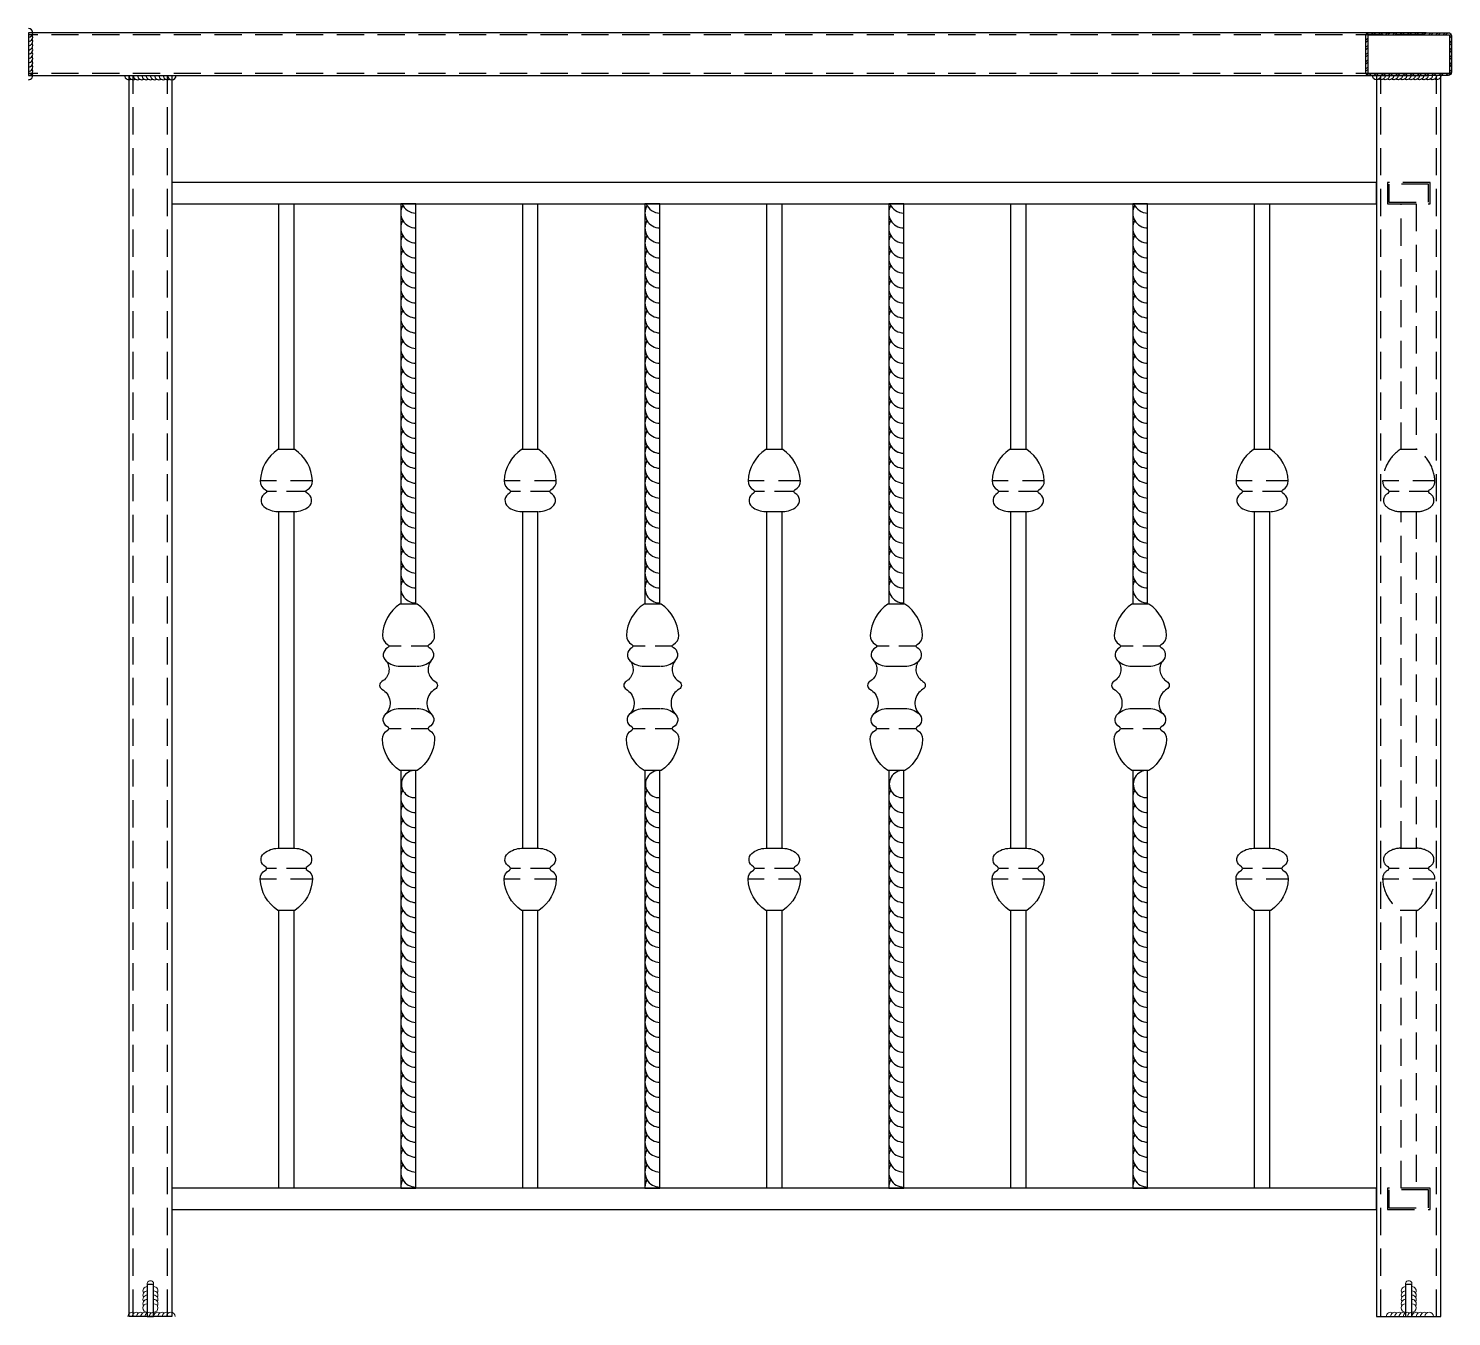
# Model space of a CAD drawing. Header units: millimetres. Extents: x -94 to 1236, y 0 to 1204.
import ezdxf

# ---------------------------------------------------------------- set-up
doc = ezdxf.new("R2010")
doc.units = ezdxf.units.MM
doc.linetypes.add('DASHED', pattern=[19.05, 12.7, -6.35])
for name, color, linetype in [('@F05_Section_Steel', 24, 'Continuous'), ('F01_Section_AL', 92, 'Continuous'), ('F01_Section_Alu.E', 92, 'Continuous'), ('F22_Dim', 9, 'Continuous'), ('F_Submate_Other', 250, 'Continuous'), ('XX', 6, 'DASHED')]:
    doc.layers.add(name, color=color, linetype=linetype)
doc.layers.add('JY-11填充层', color=8, linetype='Continuous', lineweight=5)

# ---------------------------------------------------------------- blocks, each defined once
blk = doc.blocks.new('肋板侧')
at = {"layer": '@F05_Section_Steel', "ltscale": 10}
blk.add_lwpolyline([(-3, 0), (3, 0), (3, 30), (-3, 30)], close=True, dxfattribs=at)
at = {"layer": 'JY-11填充层'}
blk.add_lwpolyline([(1, 30), (3, 30, 1.147558), (-3, 30)], format="xyb", close=True, dxfattribs=at)
for centre, start, end in [((-3, 24), 90, 210), ((3, 24), 330, 90), ((-3, 20), 90, 210), ((-3, 16), 90, 210), ((-3, 12), 90, 210), ((3, 20), 330, 90), ((3, 16), 330, 90), ((3, 12), 330, 90), ((-17, 0), 60, 180), ((-13, 0), 60, 180), ((-9, 0), 60, 180), ((-5, 0), 60, 180), ((-3, 8), 90, 270), ((-1, 0), 60, 180), ((3, 0), 60, 180), ((3, 8), 270, 90), ((7, 0), 60, 180), ((11, 0), 60, 180), ((15, 0), 60, 180), ((19, 0), 0, 180)]:
    blk.add_arc(centre, 4, start, end, dxfattribs=at)
blk = doc.blocks.new('*U7')
at = {"layer": 'F_Submate_Other', "color": 8, "extrusion": (7.4988e-33, 1.22465e-16, -1)}
for centre, end in [((-4, 0), 0), ((-8, 0), 300), ((-12, 0), 300), ((-16, 0), 300), ((-20, 0), 300), ((-24, 0), 300), ((-28, 0), 300), ((-32, 0), 300), ((-36, 0), 300), ((-40, 0), 300), ((-44, 0), 300)]:
    blk.add_arc(centre, 4, 180, end, dxfattribs=at)
blk = doc.blocks.new('*U8')
at = {"layer": 'F_Submate_Other', "color": 8, "extrusion": (7.4988e-33, 1.22465e-16, -1)}
for centre, end in [((-4, 0), 0), ((-8, 0), 300), ((-12, 0), 300), ((-16, 0), 300), ((-20, 0), 300), ((-24, 0), 300), ((-28, 0), 300), ((-32, 0), 300), ((-36, 0), 300), ((-40, 0), 300), ((-44, 0), 300), ((-48, 0), 300), ((-52, 0), 300), ((-56, 0), 300), ((-60, 0), 300)]:
    blk.add_arc(centre, 4, 180, end, dxfattribs=at)
blk = doc.blocks.new('006')
at = {"layer": 'F22_Dim'}
for p, q in [((-6.6, 406.7), (-18.2, 406.7)), ((18.6, 406.7), (2.6, 406.7)), ((-6.6, 329.3), (-18.2, 329.3)), ((18.6, 329.3), (2.6, 329.3))]:
    blk.add_line(p, q, dxfattribs=at)
for points in [[(7, 446), (7, 820), (-7, 820), (-7, 446)], [(10, 387.9), (10, 388)], [(10, 348.3), (10, 348.4)], [(-7, 290.3), (-7, -100), (7, -100), (7, 290.3)]]:
    blk.add_lwpolyline(points, dxfattribs=at)
for points in [[(8.2, 387.9, 0.171672), (21.1, 392.7, 0.546159), (19.6, 405.1, -0.626451), (19.6, 408.3, 0.299768), (24.6, 416.7, 0.236517), (8.2, 446), (-7.8, 446, 0.236517), (-24.2, 416.7, 0.299768), (-19.3, 408.3, -0.626451), (-19.3, 405.1, 0.546159), (-20.7, 392.7, 0.171672), (-7.8, 387.9), (7.7, 387.9)], [(-20.7, 392.7, -0.459456), (-24.6, 373.7, 0.588645), (-24.6, 366.3, -0.479271), (-20.7, 343.6, 0.37849)], [(21.1, 392.7, 0.459456), (25, 373.7, -0.588645), (25, 366.3, 0.479271), (21.1, 343.6, -0.37849)], [(8.2, 348.4, -0.171672), (21.1, 343.6, -0.546159), (19.6, 331.2, 0.626451), (19.6, 328, -0.299768), (24.6, 319.6, -0.236517), (8.2, 290.3), (-7.8, 290.3, -0.236517), (-24.2, 319.6, -0.299768), (-19.3, 328, 0.626451), (-19.3, 331.2, -0.546159), (-20.7, 343.6, -0.171672), (-7.8, 348.4), (7.7, 348.4)]]:
    blk.add_lwpolyline(points, format="xyb", dxfattribs=at)
for centre, radius, start, end in [((7, 811.5), 14, 150, 270), ((7, 825.5), 14, 203.0935, 270), ((7, 797.5), 14, 150, 270), ((7, 783.5), 14, 150, 270), ((7, 769.5), 14, 150, 270), ((7, 755.5), 14, 150, 270), ((7, 741.5), 14, 150, 270), ((7, 727.5), 14, 150, 270), ((7, 713.5), 14, 150, 270), ((7, 699), 14, 150, 270), ((7, 685), 14, 150, 270), ((7, 671), 14, 150, 270), ((7, 657), 14, 150, 270), ((7, 643), 14, 150, 270), ((7, 629), 14, 150, 270), ((7, 615), 14, 150, 270), ((7, 601), 14, 150, 270), ((7, 587), 14, 150, 270), ((7, 601), 14, 205.3769, 270), ((7, 573), 14, 150, 270), ((7, 559), 14, 150, 270), ((7, 545), 14, 150, 270), ((7, 531), 14, 150, 270), ((7, 517), 14, 150, 270), ((7, 503), 14, 150, 270), ((7, 489), 14, 150, 270), ((7, 475), 14, 150, 270), ((7, 461), 14, 150, 270), ((6.2, 277.7), 12.7, 86.513, 273.487), ((7, 265), 14, 150, 270), ((7, 251), 14, 150, 270), ((7, 237), 14, 150, 270), ((7, 223), 14, 150, 270), ((7, 209), 14, 150, 270), ((7, 195), 14, 150, 270), ((7, 181), 14, 150, 270), ((7, 167), 14, 150, 270), ((7, 153), 14, 150, 270), ((7, 139), 14, 150, 270), ((7, 125), 14, 150, 180.0383), ((7, 125), 14, 150, 270), ((7, 111), 14, 150, 270), ((7, 97), 14, 150, 270), ((7, 83), 14, 150, 270), ((7, 69), 14, 150, 270), ((7, 55), 14, 150, 270), ((7, 41), 14, 150, 270), ((7, 27), 14, 150, 270), ((7, 13), 14, 150, 180.0383), ((7, 13), 14, 150, 270), ((7, -1), 14, 150, 270), ((7, -15), 14, 150, 270), ((7, -29), 14, 150, 270), ((7, -43), 14, 150, 270), ((7, -57), 14, 150, 270), ((7, -71), 14, 150, 270), ((7, -85), 14, 150, 270), ((7, -99), 14, 150, 180.0383), ((7, -99), 14, 150, 184.1344)]:
    blk.add_arc(centre, radius, start, end, dxfattribs=at)
blk = doc.blocks.new('005')
at = {"layer": 'F22_Dim'}
for p, q in [((-9.3, 561.1), (-24.4, 561.1)), ((24.4, 561.1), (3.9, 561.1)), ((-9.1, 551.1), (-18.4, 551.1)), ((18.4, 551.1), (0.3, 551.1)), ((-9.3, 188.9), (-24.4, 188.9)), ((-9.1, 198.9), (-18.4, 198.9)), ((18.4, 198.9), (0.3, 198.9)), ((24.4, 188.9), (3.9, 188.9))]:
    blk.add_line(p, q, dxfattribs=at)
for points in [[(-7, 590.4), (-7, 820), (7, 820), (7, 590.4)], [(-7, 217.7), (-7, 532.4)], [(7, 532.4), (7, 217.7)], [(-7, 217.6), (-7, 271.1)], [(7, 271.1), (7, 217.6)], [(7, 159.9), (7, -100), (-7, -100), (-7, 159.6)]]:
    blk.add_lwpolyline(points, dxfattribs=at)
for points in [[(8, 532.4, 0.171672), (20.9, 537.1, 0.546159), (19.4, 549.5, -0.626451), (19.4, 552.7, 0.299768), (24.4, 561.1, 0.236517), (8, 590.4), (-8, 590.4, 0.236517), (-24.4, 561.1, 0.299768), (-19.4, 552.7, -0.626451), (-19.4, 549.5, 0.546159), (-20.9, 537.1, 0.171672), (-8, 532.4), (7.6, 532.4)], [(8, 217.7, -0.171672), (20.9, 212.9, -0.546159), (19.4, 200.5, 0.626451), (19.4, 197.3, -0.299768), (24.4, 188.9, -0.236517), (8, 159.6), (-8, 159.6, -0.236517), (-24.4, 188.9, -0.299768), (-19.4, 197.3, 0.626451), (-19.4, 200.5, -0.546159), (-20.9, 212.9, -0.171672), (-8, 217.7), (8, 217.7)]]:
    blk.add_lwpolyline(points, format="xyb", dxfattribs=at)

msp = doc.modelspace()

# ---------------------------------------------------------------- hatches: boundary and pattern name
at = {"layer": 'JY-11填充层'}
h = msp.add_hatch(dxfattribs=at)
h.set_pattern_fill('ANSI32', color=256)
h.set_pattern_definition([(45, (-4702797.6914, -2170880.601), (-3.3675960454, 3.3675960454), []), (45, (-4702795.4464, -2170880.601), (-3.3675960454, 3.3675960454), [])])
h.paths.add_polyline_path([(1233, 1200), (1159, 1200, 0.414214), (1156, 1197), (1156, 1163, 0.414214), (1159, 1160), (1233, 1160, 0.414214), (1236, 1163), (1236, 1197, 0.414214)])
h.paths.add_polyline_path([(1234, 1198), (1234, 1162), (1158, 1162), (1158, 1198)], flags=16)

# ---------------------------------------------------------------- linework, layer by layer
at = {"layer": '@F05_Section_Steel'}
msp.add_line((40, 1109.6), (40, 1089.6), dxfattribs=at)
for points in [[(1212.4, 1200), (-94, 1200), (-94, 1160), (1212.8, 1160)], [(1226, 1160), (1166, 1160), (1166, 0), (1226, 0), (1226, 1160), (1226, 1160)]]:
    msp.add_lwpolyline(points, dxfattribs=at)
at = {"layer": '@F05_Section_Steel', "elevation": 0}
msp.add_lwpolyline([(1236, 1197), (1236, 1163, -0.414214), (1233, 1160), (1159, 1160, -0.414214), (1156, 1163), (1156, 1197, -0.414214), (1159, 1200), (1233, 1200, -0.414214)], format="xyb", close=True, dxfattribs=at)
msp.add_lwpolyline([(1234, 1198), (1234, 1162), (1158, 1162), (1158, 1198)], close=True, dxfattribs=at)
at = {"layer": '@F05_Section_Steel'}
msp.add_lwpolyline([(40, 1160), (40, 0), (0, 0), (0, 1160)], close=True, dxfattribs=at)
at = {"layer": 'F01_Section_AL', "linetype": 'ByBlock', "lineweight": -2}
msp.add_lwpolyline([(1166, 1060), (40, 1060), (40, 1040), (1166, 1040)], close=True, dxfattribs=at)
at = {"layer": 'F01_Section_AL', "linetype": 'ByBlock', "lineweight": -2, "elevation": 0}
msp.add_lwpolyline([(1166, 120), (40, 120), (40, 100), (1166, 100)], close=True, dxfattribs=at)
at = {"layer": 'XX', "ltscale": 2}
for p, q in [((1210.2, 1198, 0), (-94, 1198, 0)), ((1210.2, 1162, 0), (-94, 1162, 0)), ((4, 0), (4, 1160, 0)), ((36, 0), (36, 1160, 0)), ((1170, 0), (1170, 1160, 0)), ((1222, 0), (1222, 1160, 0)), ((1186.7, 781.1, 0), (1171.6, 781.1, 0)), ((1220.4, 781.1, 0), (1199.9, 781.1, 0)), ((1186.9, 771.1, 0), (1177.6, 771.1, 0)), ((1214.4, 771.1, 0), (1196.3, 771.1, 0)), ((1186.9, 418.9, 0), (1177.6, 418.9, 0)), ((1214.4, 418.9, 0), (1196.3, 418.9, 0)), ((1186.7, 408.9, 0), (1171.6, 408.9, 0)), ((1220.4, 408.9, 0), (1199.9, 408.9, 0))]:
    msp.add_line(p, q, dxfattribs=at)
at = {"layer": 'XX', "ltscale": 2, "elevation": 0}
for points in [[(1176, 1060), (1176, 1040), (1216, 1040), (1216, 1060)], [(1177.5, 1058.5), (1177.5, 1041.5), (1214.5, 1041.5), (1214.5, 1058.5)], [(1176, 120), (1176, 100), (1216, 100), (1216, 120)], [(1177.5, 118.5), (1177.5, 101.5), (1214.5, 101.5), (1214.5, 118.5)]]:
    msp.add_lwpolyline(points, close=True, dxfattribs=at)
for points in [[(1189, 810.4), (1189, 1040), (1203, 1040), (1203, 810.4)], [(1189, 437.7), (1189, 752.4)], [(1203, 752.4), (1203, 437.7)], [(1203, 379.9), (1203, 120), (1189, 120), (1189, 379.6)]]:
    msp.add_lwpolyline(points, dxfattribs=at)
for points in [[(1204, 752.4, 0.171672), (1216.9, 757.1, 0.546159), (1215.4, 769.5, -0.626451), (1215.4, 772.7, 0.299768), (1220.4, 781.1, 0.236517), (1204, 810.4), (1188, 810.4, 0.236517), (1171.6, 781.1, 0.299768), (1176.6, 772.7, -0.626451), (1176.6, 769.5, 0.546159), (1175.1, 757.1, 0.171672), (1188, 752.4), (1203.6, 752.4)], [(1204, 437.7, -0.171672), (1216.9, 432.9, -0.546159), (1215.4, 420.5, 0.626451), (1215.4, 417.3, -0.299768), (1220.4, 408.9, -0.236517), (1204, 379.6), (1188, 379.6, -0.236517), (1171.6, 408.9, -0.299768), (1176.6, 417.3, 0.626451), (1176.6, 420.5, -0.546159), (1175.1, 432.9, -0.171672), (1188, 437.7), (1204, 437.7)]]:
    msp.add_lwpolyline(points, format="xyb", dxfattribs=at)

# ---------------------------------------------------------------- block references
for name, p in [('005', (147, 220)), ('006', (261, 220)), ('005', (374.9, 220)), ('006', (489.1, 220)), ('005', (603, 220)), ('006', (717, 220)), ('005', (831, 220)), ('006', (945, 220)), ('005', (1059, 220)), ('肋板侧', (20, 0)), ('肋板侧', (1196, 0))]:
    msp.add_blockref(name, p)
at = {"layer": 'F01_Section_Alu.E', "xscale": -1, "rotation": 90}
msp.add_blockref('*U7', (-94, 1204), dxfattribs=at)
at = {"layer": 'F01_Section_Alu.E', "xscale": -1}
msp.add_blockref('*U7', (44, 1160), dxfattribs=at)
at = {"layer": 'F01_Section_Alu.E'}
msp.add_blockref('*U8', (1162, 1160), dxfattribs=at)

doc.saveas('drawing.dxf')
